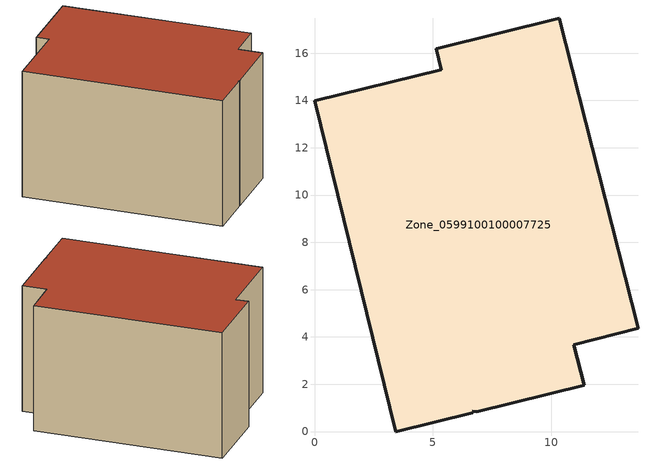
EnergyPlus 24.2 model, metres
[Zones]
Zone_0599100100007725
 floor ground (C_G): 10.97,3.68 11.39,1.96 6.87,0.84 6.68,0.87 6.69,0.8 3.44,0 0,13.98 5.36,15.3 5.14,16.18 10.35,17.47 13.68,4.37 z0
 wall outside (C_F): 5.14,16.18 5.36,15.3 0,13.98 3.44,0 6.69,0.8 6.68,0.87 6.87,0.84 11.39,1.96 10.97,3.68 13.68,4.37 10.35,17.47 5.14,16.18 z0:9.34
 roof outside (C_R): 11.39,1.96 10.97,3.68 13.68,4.37 10.35,17.47 5.14,16.18 5.36,15.3 0,13.98 3.44,0 6.69,0.8 6.68,0.87 6.87,0.84 z9.34
[BUILDING]
Pand.0599100100007725: North Axis=0; Terrain=City; Loads Convergence Tolerance Value=0.04; Temperature Convergence Tolerance Value=0.4; Solar Distribution=FullExterior; Maximum Number of Warmup Days=25; Minimum Number of Warmup Days=1
[Site:Location]
Rotterdam.The.Hague.AP_ZH_NLD Design_Conditions: Latitude=51.96; Longitude=4.45; Time Zone=1; Elevation=-4.5
[SITE:GROUNDTEMPERATURE:BUILDINGSURFACE]
18, 18, 18, 18, 18, 18, 18, 18, 18, 18, 18, 18
[MATERIAL] Thermal Absorptance=0.9; Solar Absorptance=0.7; Visible Absorptance=0.7
Name | Roughness | Thickness | Conductivity | Density | Specific Heat
G.D.2015-2018 | MediumSmooth | 0.15 | 0.0428571 | 540 | 1210
F.D.2015-2018 | Rough | 0.3 | 0.0666667 | 1920 | 840
R.D.2015-2018 | MediumRough | 0.2 | 0.0333333 | 1500 | 1000
[CONSTRUCTION]
C_G: G.D.2015-2018
C_F: F.D.2015-2018
C_R: R.D.2015-2018
[ZONE]
Zone_0599100100007725: Type=1; Multiplier=1; Ceiling Height=Autocalculate; Volume=Autocalculate; Floor Area=autocalculate; Part of Total Floor Area=Yes
[ZONEINFILTRATION:DESIGNFLOWRATE]
Infil_Zone_0599100100007725: Zone or ZoneList or Space or SpaceList=Zone_0599100100007725; Schedule=AlwaysOn; Design Flow Rate Calculation Method=Flow/Area; Flow Rate per Floor Area=0.0021; Constant Term Coefficient=1; Temperature Term Coefficient=0; Velocity Term Coefficient=0; Velocity Squared Term Coefficient=0
[HVACTEMPLATE:ZONE:IDEALLOADSAIRSYSTEM]
Zone_0599100100007725: Maximum Heating Supply Air Temperature=50; Minimum Cooling Supply Air Temperature=13; Maximum Heating Supply Air Humidity Ratio=0.0156; Minimum Cooling Supply Air Humidity Ratio=0.0077; Heating Limit=NoLimit; Cooling Limit=NoLimit; Dehumidification Control Type=ConstantSensibleHeatRatio; Cooling Sensible Heat Ratio=0.7; Dehumidification Setpoint=60; Humidification Control Type=None; Humidification Setpoint=30; Outdoor Air Method=None; Outdoor Air Flow Rate per Person=0.00944; Outdoor Air Flow Rate per Zone Floor Area=0; Outdoor Air Flow Rate per Zone=0; Demand Controlled Ventilation Type=None; Outdoor Air Economizer Type=NoEconomizer; Heat Recovery Type=None; Sensible Heat Recovery Effectiveness=0.7; Latent Heat Recovery Effectiveness=0.65
[ZONECONTROL:THERMOSTAT]
ThermostatControl_Zone_0599100100007725: Zone or ZoneList=Zone_0599100100007725; Control Type Schedule=DualSetpointControlType; Control 1=Thermostat_Zone_0599100100007725; Temperature Difference Between Cutout And Setpoint=0
[THERMOSTATSETPOINT:DUALSETPOINT]
Thermostat_Zone_0599100100007725: Heating Setpoint Temperature Schedule=HeatingSetpoint_Zone_0599100100007725; Cooling Setpoint Temperature Schedule=CoolingSetpoint_Zone_0599100100007725
[SCHEDULE:COMPACT]
HeatingSetpoint_Zone_0599100100007725: Through: 12/31, For: AllDays, Until: 24:00, 21
CoolingSetpoint_Zone_0599100100007725: Through: 12/31, For: AllDays, Until: 24:00, 24
DualSetpointControlType: Through: 12/31, For: AllDays, Until: 24:00, 4
AlwaysOn: Through: 12/31, For: AllDays, Until: 24:00, 1
